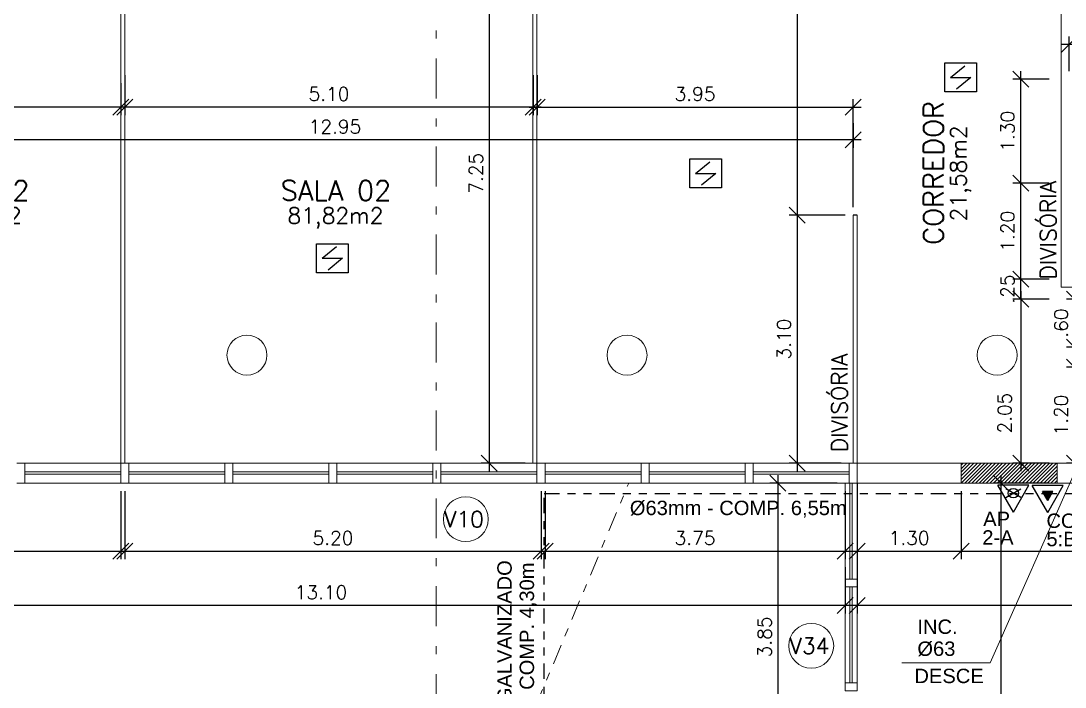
# Model space of a CAD drawing. Header units: millimetres. Extents: x 521 to 1055, y 261 to 520.
# Drawn here: x 723.85 to 736.9, y 487.16 to 495.5 of the extents above; entities that cross this region are included whole.
import ezdxf
from ezdxf.enums import TextEntityAlignment as Align

# ---------------------------------------------------------------- set-up
doc = ezdxf.new("R2010")
doc.units = ezdxf.units.MM
for name, pattern in [('CONTINU', [0]), ('DASHDOT', [1, 0.5, -0.25, 0, -0.25]), ('DASHDOTX2', [2, 1, -0.5, 0, -0.5]), ('DIVIDE2', [15.875, 6.35, -3.175, 0, -3.175, 0, -3.175])]:
    doc.linetypes.add(name, pattern=pattern)
doc.layers.add('0.1', color=8, linetype='Continuous', lineweight=13)
doc.layers.add('ppci', color=8, linetype='Continuous')
doc.styles.add('ROMANS', font='romans')
doc.styles.get("Standard").update_dxf_attribs({"font": 'romans.shx'})
doc.styles.add('STYLE1', font='sanss___.ttf')
doc.dimstyles.new('Fares Eng - 50', dxfattribs={"dimscale": 2, "dimtxt": 0.085, "dimasz": 0.1, "dimexe": 0.05, "dimexo": 0.05, "dimgap": 0.04, "dimtad": 1, "dimzin": 4, "dimdsep": 46, "dimtxsty": 'ROMANS', "dimblk1": 'OBLIQUE', "dimblk2": 'OBLIQUE', "dimsah": 1, "dimcen": 0.05, "dimdle": 0.05, "dimclrd": 8, "dimclre": 8, "dimclrt": 8, "dimaunit": 1, "dimadec": 0, "dimazin": 0, "dimtfac": 1, "dimtix": 1, "dimtmove": 2, "dimatfit": 0, "dimldrblk": 'OPEN90', "dimfxl": 1, "dimtolj": 1, "dimtzin": 0, "dimarcsym": 0})

# ---------------------------------------------------------------- blocks, each defined once
blk = doc.blocks.new('_OBLIQUE')
at = {"color": 0, "linetype": 'ByBlock'}
blk.add_line((-0.5, -0.5), (0.5, 0.5), dxfattribs=at)
blk = doc.blocks.new('*D70')
at = {"layer": '0.1', "color": 8, "linetype": 'CONTINU', "lineweight": -2, "transparency": 16777216}
for p, q in [((721.053, 488.664), (721.053, 488.085)), ((734.153, 488.664), (734.153, 488.085)), ((734.253, 488.185), (720.953, 488.185))]:
    blk.add_line(p, q, dxfattribs=at)
at = {"layer": 'DEFPOINTS', "color": 0, "linetype": 'CONTINU', "lineweight": -2, "transparency": 16777216}
for p in [(721.053, 488.764), (734.153, 488.764), (721.053, 488.185)]:
    blk.add_point(p, dxfattribs=at)
at = {"layer": '0.1', "color": 8, "linetype": 'CONTINU', "lineweight": -2, "transparency": 16777216, "xscale": 0.2, "yscale": 0.2, "zscale": 0.2, "rotation": 180}
blk.add_blockref('_OBLIQUE', (721.053, 488.185), dxfattribs=at)
at = {"layer": '0.1', "color": 8, "linetype": 'CONTINU', "lineweight": -2, "transparency": 16777216, "xscale": 0.2, "yscale": 0.2, "zscale": 0.2}
blk.add_blockref('_OBLIQUE', (734.153, 488.185), dxfattribs=at)
at = {"layer": '0.1', "color": 8, "linetype": 'CONTINU', "transparency": 16777216, "insert": (727.603, 488.35), "char_height": 0.17, "attachment_point": 5, "style": 'ROMANS'}
blk.add_mtext('\\A1;13.10', dxfattribs=at)
blk = doc.blocks.new('_Open90')
at = {"color": 0, "linetype": 'ByBlock', "lineweight": -2}
for p, q in [((0, 0), (-1, 0)), ((-0.5, 0.5), (0, 0)), ((0, 0), (-0.5, -0.5))]:
    blk.add_line(p, q, dxfattribs=at)
blk = doc.blocks.new('*D74')
at = {"layer": '0.1', "color": 8, "linetype": 'CONTINU', "lineweight": -2, "transparency": 16777216}
for p, q in [((734.303, 488.664), (734.303, 488.085)), ((740.903, 488.664), (740.903, 488.085)), ((741.003, 488.185), (734.203, 488.185))]:
    blk.add_line(p, q, dxfattribs=at)
at = {"layer": 'DEFPOINTS', "color": 0, "linetype": 'CONTINU', "lineweight": -2, "transparency": 16777216}
for p in [(734.303, 488.764), (740.903, 488.764), (734.303, 488.185)]:
    blk.add_point(p, dxfattribs=at)
at = {"layer": '0.1', "color": 8, "linetype": 'CONTINU', "lineweight": -2, "transparency": 16777216, "xscale": 0.2, "yscale": 0.2, "zscale": 0.2, "rotation": 180}
blk.add_blockref('_OBLIQUE', (734.303, 488.185), dxfattribs=at)
at = {"layer": '0.1', "color": 8, "linetype": 'CONTINU', "lineweight": -2, "transparency": 16777216, "xscale": 0.2, "yscale": 0.2, "zscale": 0.2}
blk.add_blockref('_OBLIQUE', (740.903, 488.185), dxfattribs=at)
at = {"layer": '0.1', "color": 8, "linetype": 'CONTINU', "transparency": 16777216, "insert": (737.603, 488.38), "char_height": 0.17, "attachment_point": 5, "style": 'ROMANS'}
blk.add_mtext('\\A1;6.60', dxfattribs=at)
blk = doc.blocks.new('*D171')
at = {"layer": '0.1', "color": 8, "linetype": 'CONTINU', "lineweight": -2, "transparency": 16777216}
for p, q in [((736.348, 492.117), (736.348, 489.867)), ((736.703, 492.017), (736.248, 492.017)), ((736.703, 489.967), (736.248, 489.967))]:
    blk.add_line(p, q, dxfattribs=at)
at = {"layer": 'DEFPOINTS', "color": 0, "linetype": 'CONTINU', "lineweight": -2, "transparency": 16777216}
for p in [(736.803, 492.017), (736.348, 489.967), (736.803, 489.967)]:
    blk.add_point(p, dxfattribs=at)
at = {"layer": '0.1', "color": 8, "linetype": 'CONTINU', "lineweight": -2, "transparency": 16777216, "xscale": 0.2, "yscale": 0.2, "zscale": 0.2}
for p, rotation in [((736.348, 492.017), 90), ((736.348, 489.967), 270)]:
    blk.add_blockref('_OBLIQUE', p, dxfattribs=dict(at, rotation=rotation))
at = {"layer": '0.1', "color": 8, "linetype": 'CONTINU', "transparency": 16777216, "insert": (736.148, 490.592), "char_height": 0.17, "attachment_point": 5, "rotation": 90, "style": 'ROMANS'}
blk.add_mtext('\\A1;2.05', dxfattribs=at)
blk = doc.blocks.new('*D101')
at = {"layer": '0.1', "color": 8, "linetype": 'CONTINU', "lineweight": -2, "transparency": 16777216}
for p, q in [((736.348, 492.267), (736.348, 492.467)), ((736.703, 492.267), (736.248, 492.267)), ((736.348, 492.017), (736.348, 492.267)), ((736.703, 492.017), (736.248, 492.017)), ((736.348, 492.017), (736.348, 491.817))]:
    blk.add_line(p, q, dxfattribs=at)
at = {"layer": 'DEFPOINTS', "color": 0, "linetype": 'CONTINU', "lineweight": -2, "transparency": 16777216}
for p in [(736.348, 492.267), (736.803, 492.267), (736.803, 492.017)]:
    blk.add_point(p, dxfattribs=at)
at = {"layer": '0.1', "color": 8, "linetype": 'CONTINU', "lineweight": -2, "transparency": 16777216, "xscale": 0.2, "yscale": 0.2, "zscale": 0.2}
for p, rotation in [((736.348, 492.267), 270), ((736.348, 492.017), 90)]:
    blk.add_blockref('_OBLIQUE', p, dxfattribs=dict(at, rotation=rotation))
at = {"layer": '0.1', "color": 8, "linetype": 'CONTINU', "transparency": 16777216, "insert": (736.183, 492.142), "char_height": 0.17, "attachment_point": 5, "rotation": 90, "style": 'ROMANS'}
blk.add_mtext('\\A1;.25', dxfattribs=at)
blk = doc.blocks.new('*D102')
at = {"layer": '0.1', "color": 8, "linetype": 'CONTINU', "lineweight": -2, "transparency": 16777216}
for p, q in [((736.348, 492.167), (736.348, 493.567)), ((736.703, 493.467), (736.248, 493.467)), ((736.703, 492.267), (736.248, 492.267))]:
    blk.add_line(p, q, dxfattribs=at)
at = {"layer": 'DEFPOINTS', "color": 0, "linetype": 'CONTINU', "lineweight": -2, "transparency": 16777216}
for p in [(736.348, 493.467), (736.803, 493.467), (736.803, 492.267)]:
    blk.add_point(p, dxfattribs=at)
at = {"layer": '0.1', "color": 8, "linetype": 'CONTINU', "lineweight": -2, "transparency": 16777216, "xscale": 0.2, "yscale": 0.2, "zscale": 0.2}
for p, rotation in [((736.348, 493.467), 90), ((736.348, 492.267), 270)]:
    blk.add_blockref('_OBLIQUE', p, dxfattribs=dict(at, rotation=rotation))
at = {"layer": '0.1', "color": 8, "linetype": 'CONTINU', "transparency": 16777216, "insert": (736.183, 492.867), "char_height": 0.17, "attachment_point": 5, "rotation": 90, "style": 'ROMANS'}
blk.add_mtext('\\A1;1.20', dxfattribs=at)
blk = doc.blocks.new('*D103')
at = {"layer": '0.1', "color": 8, "linetype": 'CONTINU', "lineweight": -2, "transparency": 16777216}
for p, q in [((736.348, 493.367), (736.348, 494.867)), ((736.703, 494.767), (736.248, 494.767)), ((736.703, 493.467), (736.248, 493.467))]:
    blk.add_line(p, q, dxfattribs=at)
at = {"layer": 'DEFPOINTS', "color": 0, "linetype": 'CONTINU', "lineweight": -2, "transparency": 16777216}
for p in [(736.348, 494.767), (736.803, 494.767), (736.803, 493.467)]:
    blk.add_point(p, dxfattribs=at)
at = {"layer": '0.1', "color": 8, "linetype": 'CONTINU', "lineweight": -2, "transparency": 16777216, "xscale": 0.2, "yscale": 0.2, "zscale": 0.2}
for p, rotation in [((736.348, 494.767), 90), ((736.348, 493.467), 270)]:
    blk.add_blockref('_OBLIQUE', p, dxfattribs=dict(at, rotation=rotation))
at = {"layer": '0.1', "color": 8, "linetype": 'CONTINU', "transparency": 16777216, "insert": (736.183, 494.117), "char_height": 0.17, "attachment_point": 5, "rotation": 90, "style": 'ROMANS'}
blk.add_mtext('\\A1;1.30', dxfattribs=at)
blk = doc.blocks.new('*D173')
at = {"layer": '0.1', "color": 8, "linetype": 'CONTINU', "lineweight": -2, "transparency": 16777216}
for p, q in [((736.105, 483.717), (736.105, 489.817)), ((736.703, 489.717), (736.005, 489.717)), ((736.703, 483.817), (736.005, 483.817))]:
    blk.add_line(p, q, dxfattribs=at)
at = {"layer": 'DEFPOINTS', "color": 0, "linetype": 'CONTINU', "lineweight": -2, "transparency": 16777216}
for p in [(736.105, 489.717), (736.803, 489.717), (736.803, 483.817)]:
    blk.add_point(p, dxfattribs=at)
at = {"layer": '0.1', "color": 8, "linetype": 'CONTINU', "lineweight": -2, "transparency": 16777216, "xscale": 0.2, "yscale": 0.2, "zscale": 0.2}
for p, rotation in [((736.105, 489.717), 90), ((736.105, 483.817), 270)]:
    blk.add_blockref('_OBLIQUE', p, dxfattribs=dict(at, rotation=rotation))
at = {"layer": '0.1', "color": 8, "linetype": 'CONTINU', "transparency": 16777216, "insert": (735.94, 486.767), "char_height": 0.17, "attachment_point": 5, "rotation": 90, "style": 'ROMANS'}
blk.add_mtext('\\A1;5.90', dxfattribs=at)
blk = doc.blocks.new('ÁREA')
for p in [(0.00005, 0.003762), (0, 0)]:
    blk.add_attdef('COMPARTIMENTO', text='', height=0.0025).set_placement(p, align=Align.CENTER)
at = {"color": 1}
for p in [(-0.00005, -0.003762), (-0.000099, -0.007523)]:
    blk.add_attdef('ÁREA', text='', height=0.002, dxfattribs=at).set_placement(p, align=Align.CENTER)
blk = doc.blocks.new('*D216')
at = {"layer": '0.1', "color": 8, "linetype": 'CONTINU', "lineweight": -2, "transparency": 16777216}
for p, q in [((736.953, 494.867), (736.953, 495.303)), ((738.153, 494.967), (738.153, 495.303)), ((738.253, 495.203), (736.853, 495.203))]:
    blk.add_line(p, q, dxfattribs=at)
at = {"layer": 'DEFPOINTS', "color": 0, "linetype": 'CONTINU', "lineweight": -2, "transparency": 16777216}
for p in [(736.953, 495.203), (738.153, 494.867), (736.953, 494.767)]:
    blk.add_point(p, dxfattribs=at)
at = {"layer": '0.1', "color": 8, "linetype": 'CONTINU', "lineweight": -2, "transparency": 16777216, "xscale": 0.2, "yscale": 0.2, "zscale": 0.2, "rotation": 180}
blk.add_blockref('_OBLIQUE', (736.953, 495.203), dxfattribs=at)
at = {"layer": '0.1', "color": 8, "linetype": 'CONTINU', "lineweight": -2, "transparency": 16777216, "xscale": 0.2, "yscale": 0.2, "zscale": 0.2}
blk.add_blockref('_OBLIQUE', (738.153, 495.203), dxfattribs=at)
at = {"layer": '0.1', "color": 8, "linetype": 'CONTINU', "transparency": 16777216, "insert": (737.553, 495.368), "char_height": 0.17, "attachment_point": 5, "style": 'ROMANS'}
blk.add_mtext('\\A1;1.20', dxfattribs=at)
blk = doc.blocks.new('*D247')
at = {"layer": '0.1', "color": 8, "linetype": 'CONTINU', "lineweight": -2, "transparency": 16777216}
for p, q in [((721.303, 489.617), (721.303, 488.764)), ((725.103, 489.617), (725.103, 488.764)), ((721.203, 488.864), (725.203, 488.864))]:
    blk.add_line(p, q, dxfattribs=at)
at = {"layer": 'DEFPOINTS', "color": 0, "linetype": 'CONTINU', "lineweight": -2, "transparency": 16777216}
for p in [(721.303, 489.717), (725.103, 489.717), (725.103, 488.864)]:
    blk.add_point(p, dxfattribs=at)
at = {"layer": '0.1', "color": 8, "linetype": 'CONTINU', "lineweight": -2, "transparency": 16777216, "xscale": 0.2, "yscale": 0.2, "zscale": 0.2, "rotation": 180}
blk.add_blockref('_OBLIQUE', (721.303, 488.864), dxfattribs=at)
at = {"layer": '0.1', "color": 8, "linetype": 'CONTINU', "lineweight": -2, "transparency": 16777216, "xscale": 0.2, "yscale": 0.2, "zscale": 0.2}
blk.add_blockref('_OBLIQUE', (725.103, 488.864), dxfattribs=at)
at = {"layer": '0.1', "color": 8, "linetype": 'CONTINU', "transparency": 16777216, "insert": (723.203, 489.029), "char_height": 0.17, "attachment_point": 5, "style": 'ROMANS'}
blk.add_mtext('\\A1;3.80', dxfattribs=at)
blk = doc.blocks.new('*D248')
at = {"layer": '0.1', "color": 8, "linetype": 'CONTINU', "lineweight": -2, "transparency": 16777216}
for p, q in [((725.153, 489.617), (725.153, 488.764)), ((730.353, 489.617), (730.353, 488.764)), ((725.053, 488.864), (730.453, 488.864))]:
    blk.add_line(p, q, dxfattribs=at)
at = {"layer": 'DEFPOINTS', "color": 0, "linetype": 'CONTINU', "lineweight": -2, "transparency": 16777216}
for p in [(725.153, 489.717), (730.353, 489.717), (730.353, 488.864)]:
    blk.add_point(p, dxfattribs=at)
at = {"layer": '0.1', "color": 8, "linetype": 'CONTINU', "lineweight": -2, "transparency": 16777216, "xscale": 0.2, "yscale": 0.2, "zscale": 0.2, "rotation": 180}
blk.add_blockref('_OBLIQUE', (725.153, 488.864), dxfattribs=at)
at = {"layer": '0.1', "color": 8, "linetype": 'CONTINU', "lineweight": -2, "transparency": 16777216, "xscale": 0.2, "yscale": 0.2, "zscale": 0.2}
blk.add_blockref('_OBLIQUE', (730.353, 488.864), dxfattribs=at)
at = {"layer": '0.1', "color": 8, "linetype": 'CONTINU', "transparency": 16777216, "insert": (727.753, 489.029), "char_height": 0.17, "attachment_point": 5, "style": 'ROMANS'}
blk.add_mtext('\\A1;5.20', dxfattribs=at)
blk = doc.blocks.new('*D249')
at = {"layer": '0.1', "color": 8, "linetype": 'CONTINU', "lineweight": -2, "transparency": 16777216}
for p, q in [((730.403, 489.617), (730.403, 488.764)), ((734.153, 489.617), (734.153, 488.764)), ((730.303, 488.864), (734.253, 488.864))]:
    blk.add_line(p, q, dxfattribs=at)
at = {"layer": 'DEFPOINTS', "color": 0, "linetype": 'CONTINU', "lineweight": -2, "transparency": 16777216}
for p in [(730.403, 489.717), (734.153, 489.717), (734.153, 488.864)]:
    blk.add_point(p, dxfattribs=at)
at = {"layer": '0.1', "color": 8, "linetype": 'CONTINU', "lineweight": -2, "transparency": 16777216, "xscale": 0.2, "yscale": 0.2, "zscale": 0.2, "rotation": 180}
blk.add_blockref('_OBLIQUE', (730.403, 488.864), dxfattribs=at)
at = {"layer": '0.1', "color": 8, "linetype": 'CONTINU', "lineweight": -2, "transparency": 16777216, "xscale": 0.2, "yscale": 0.2, "zscale": 0.2}
blk.add_blockref('_OBLIQUE', (734.153, 488.864), dxfattribs=at)
at = {"layer": '0.1', "color": 8, "linetype": 'CONTINU', "transparency": 16777216, "insert": (732.278, 489.029), "char_height": 0.17, "attachment_point": 5, "style": 'ROMANS'}
blk.add_mtext('\\A1;3.75', dxfattribs=at)
blk = doc.blocks.new('*D250')
at = {"layer": '0.1', "color": 8, "linetype": 'CONTINU', "lineweight": -2, "transparency": 16777216}
for p, q in [((734.303, 489.617), (734.303, 488.764)), ((735.603, 489.617), (735.603, 488.764)), ((734.203, 488.864), (735.703, 488.864))]:
    blk.add_line(p, q, dxfattribs=at)
at = {"layer": 'DEFPOINTS', "color": 0, "linetype": 'CONTINU', "lineweight": -2, "transparency": 16777216}
for p in [(734.303, 489.717), (735.603, 489.717), (735.603, 488.864)]:
    blk.add_point(p, dxfattribs=at)
at = {"layer": '0.1', "color": 8, "linetype": 'CONTINU', "lineweight": -2, "transparency": 16777216, "xscale": 0.2, "yscale": 0.2, "zscale": 0.2, "rotation": 180}
blk.add_blockref('_OBLIQUE', (734.303, 488.864), dxfattribs=at)
at = {"layer": '0.1', "color": 8, "linetype": 'CONTINU', "lineweight": -2, "transparency": 16777216, "xscale": 0.2, "yscale": 0.2, "zscale": 0.2}
blk.add_blockref('_OBLIQUE', (735.603, 488.864), dxfattribs=at)
at = {"layer": '0.1', "color": 8, "linetype": 'CONTINU', "transparency": 16777216, "insert": (734.953, 489.029), "char_height": 0.17, "attachment_point": 5, "style": 'ROMANS'}
blk.add_mtext('\\A1;1.30', dxfattribs=at)
blk = doc.blocks.new('*D252')
at = {"layer": '0.1', "color": 8, "linetype": 'CONTINU', "lineweight": -2, "transparency": 16777216}
for p, q in [((733.556, 499.317), (733.556, 492.967)), ((734.128, 499.217), (733.456, 499.217)), ((734.153, 493.067), (733.456, 493.067))]:
    blk.add_line(p, q, dxfattribs=at)
at = {"layer": 'DEFPOINTS', "color": 0, "linetype": 'CONTINU', "lineweight": -2, "transparency": 16777216}
for p in [(734.228, 499.217), (733.556, 493.067), (734.253, 493.067)]:
    blk.add_point(p, dxfattribs=at)
at = {"layer": '0.1', "color": 8, "linetype": 'CONTINU', "lineweight": -2, "transparency": 16777216, "xscale": 0.2, "yscale": 0.2, "zscale": 0.2}
for p, rotation in [((733.556, 499.217), 90), ((733.556, 493.067), 270)]:
    blk.add_blockref('_OBLIQUE', p, dxfattribs=dict(at, rotation=rotation))
at = {"layer": '0.1', "color": 8, "linetype": 'CONTINU', "transparency": 16777216, "insert": (733.391, 496.142), "char_height": 0.17, "attachment_point": 5, "rotation": 90, "style": 'ROMANS'}
blk.add_mtext('\\A1;6.15', dxfattribs=at)
blk = doc.blocks.new('*D253')
at = {"layer": '0.1', "color": 8, "linetype": 'CONTINU', "lineweight": -2, "transparency": 16777216}
for p, q in [((733.556, 493.167), (733.556, 489.867)), ((734.153, 493.067), (733.456, 493.067)), ((734.103, 489.967), (733.456, 489.967))]:
    blk.add_line(p, q, dxfattribs=at)
at = {"layer": 'DEFPOINTS', "color": 0, "linetype": 'CONTINU', "lineweight": -2, "transparency": 16777216}
for p in [(734.253, 493.067), (733.556, 489.967), (734.203, 489.967)]:
    blk.add_point(p, dxfattribs=at)
at = {"layer": '0.1', "color": 8, "linetype": 'CONTINU', "lineweight": -2, "transparency": 16777216, "xscale": 0.2, "yscale": 0.2, "zscale": 0.2}
for p, rotation in [((733.556, 493.067), 90), ((733.556, 489.967), 270)]:
    blk.add_blockref('_OBLIQUE', p, dxfattribs=dict(at, rotation=rotation))
at = {"layer": '0.1', "color": 8, "linetype": 'CONTINU', "transparency": 16777216, "insert": (733.391, 491.517), "char_height": 0.17, "attachment_point": 5, "rotation": 90, "style": 'ROMANS'}
blk.add_mtext('\\A1;3.10', dxfattribs=at)
blk = doc.blocks.new('*D254')
at = {"layer": '0.1', "color": 8, "linetype": 'CONTINU', "lineweight": -2, "transparency": 16777216}
for p, q in [((730.153, 497.217), (729.607, 497.217)), ((729.707, 497.317), (729.707, 489.867)), ((730.153, 489.967), (729.607, 489.967))]:
    blk.add_line(p, q, dxfattribs=at)
at = {"layer": 'DEFPOINTS', "color": 0, "linetype": 'CONTINU', "lineweight": -2, "transparency": 16777216}
for p in [(730.253, 497.217), (729.707, 489.967), (730.253, 489.967)]:
    blk.add_point(p, dxfattribs=at)
at = {"layer": '0.1', "color": 8, "linetype": 'CONTINU', "lineweight": -2, "transparency": 16777216, "xscale": 0.2, "yscale": 0.2, "zscale": 0.2}
for p, rotation in [((729.707, 497.217), 90), ((729.707, 489.967), 270)]:
    blk.add_blockref('_OBLIQUE', p, dxfattribs=dict(at, rotation=rotation))
at = {"layer": '0.1', "color": 8, "linetype": 'CONTINU', "transparency": 16777216, "insert": (729.542, 493.592), "char_height": 0.17, "attachment_point": 5, "rotation": 90, "style": 'ROMANS'}
blk.add_mtext('\\A1;7.25', dxfattribs=at)
blk = doc.blocks.new('*D303')
at = {"layer": '0.1', "color": 8, "linetype": 'CONTINU', "lineweight": -2, "transparency": 16777216}
for p, q in [((737.018, 492.117), (737.018, 491.317)), ((737.523, 492.017), (736.918, 492.017)), ((737.523, 491.417), (736.918, 491.417))]:
    blk.add_line(p, q, dxfattribs=at)
at = {"layer": 'DEFPOINTS', "color": 0, "linetype": 'CONTINU', "lineweight": -2, "transparency": 16777216}
for p in [(737.623, 492.017), (737.018, 491.417), (737.623, 491.417)]:
    blk.add_point(p, dxfattribs=at)
at = {"layer": '0.1', "color": 8, "linetype": 'CONTINU', "lineweight": -2, "transparency": 16777216, "xscale": 0.2, "yscale": 0.2, "zscale": 0.2}
for p, rotation in [((737.018, 492.017), 90), ((737.018, 491.417), 270)]:
    blk.add_blockref('_OBLIQUE', p, dxfattribs=dict(at, rotation=rotation))
at = {"layer": '0.1', "color": 8, "linetype": 'CONTINU', "transparency": 16777216, "insert": (736.853, 491.717), "char_height": 0.17, "attachment_point": 5, "rotation": 90, "style": 'ROMANS'}
blk.add_mtext('\\A1;.60', dxfattribs=at)
blk = doc.blocks.new('*D304')
at = {"layer": '0.1', "color": 8, "linetype": 'CONTINU', "lineweight": -2, "transparency": 16777216}
for p, q in [((737.018, 491.267), (737.018, 489.867)), ((737.523, 491.167), (736.918, 491.167)), ((737.523, 489.967), (736.918, 489.967))]:
    blk.add_line(p, q, dxfattribs=at)
at = {"layer": 'DEFPOINTS', "color": 0, "linetype": 'CONTINU', "lineweight": -2, "transparency": 16777216}
for p in [(737.623, 491.167), (737.018, 489.967), (737.623, 489.967)]:
    blk.add_point(p, dxfattribs=at)
at = {"layer": '0.1', "color": 8, "linetype": 'CONTINU', "lineweight": -2, "transparency": 16777216, "xscale": 0.2, "yscale": 0.2, "zscale": 0.2}
for p, rotation in [((737.018, 491.167), 90), ((737.018, 489.967), 270)]:
    blk.add_blockref('_OBLIQUE', p, dxfattribs=dict(at, rotation=rotation))
at = {"layer": '0.1', "color": 8, "linetype": 'CONTINU', "transparency": 16777216, "insert": (736.853, 490.567), "char_height": 0.17, "attachment_point": 5, "rotation": 90, "style": 'ROMANS'}
blk.add_mtext('\\A1;1.20', dxfattribs=at)
blk = doc.blocks.new('*D3354')
at = {"layer": '0.1', "color": 8, "linetype": 'CONTINU', "lineweight": -2, "transparency": 16777216}
for p, q in [((733.312, 489.817), (733.312, 485.767)), ((734.053, 489.717), (733.212, 489.717)), ((734.053, 485.867), (733.212, 485.867))]:
    blk.add_line(p, q, dxfattribs=at)
at = {"layer": 'DEFPOINTS', "color": 0, "linetype": 'CONTINU', "lineweight": -2, "transparency": 16777216}
for p in [(734.153, 489.717), (733.312, 485.867), (734.153, 485.867)]:
    blk.add_point(p, dxfattribs=at)
at = {"layer": '0.1', "color": 8, "linetype": 'CONTINU', "lineweight": -2, "transparency": 16777216, "xscale": 0.2, "yscale": 0.2, "zscale": 0.2}
for p, rotation in [((733.312, 489.717), 90), ((733.312, 485.867), 270)]:
    blk.add_blockref('_OBLIQUE', p, dxfattribs=dict(at, rotation=rotation))
at = {"layer": '0.1', "color": 8, "linetype": 'CONTINU', "lineweight": -2, "transparency": 16777216, "insert": (733.147, 487.792), "char_height": 0.17, "attachment_point": 5, "rotation": 90, "style": 'ROMANS'}
blk.add_mtext('\\A1;3.85', dxfattribs=at)
blk = doc.blocks.new('*D3364')
at = {"layer": '0.1', "color": 8, "linetype": 'CONTINU', "lineweight": -2, "transparency": 16777216}
for p, q in [((735.603, 489.617), (735.603, 488.764)), ((740.903, 489.617), (740.903, 488.764)), ((735.503, 488.864), (741.003, 488.864))]:
    blk.add_line(p, q, dxfattribs=at)
at = {"layer": 'DEFPOINTS', "color": 0, "linetype": 'CONTINU', "lineweight": -2, "transparency": 16777216}
for p in [(735.603, 489.717), (740.903, 489.717), (740.903, 488.864)]:
    blk.add_point(p, dxfattribs=at)
at = {"layer": '0.1', "color": 8, "linetype": 'CONTINU', "lineweight": -2, "transparency": 16777216, "xscale": 0.2, "yscale": 0.2, "zscale": 0.2, "rotation": 180}
blk.add_blockref('_OBLIQUE', (735.603, 488.864), dxfattribs=at)
at = {"layer": '0.1', "color": 8, "linetype": 'CONTINU', "lineweight": -2, "transparency": 16777216, "xscale": 0.2, "yscale": 0.2, "zscale": 0.2}
blk.add_blockref('_OBLIQUE', (740.903, 488.864), dxfattribs=at)
at = {"layer": '0.1', "color": 8, "linetype": 'CONTINU', "lineweight": -2, "transparency": 16777216, "insert": (738.253, 489.029), "char_height": 0.17, "attachment_point": 5, "style": 'ROMANS'}
blk.add_mtext('\\A1;5.30', dxfattribs=at)
blk = doc.blocks.new('*D3370')
at = {"layer": '0.1', "color": 8, "linetype": 'CONTINU', "lineweight": -2, "transparency": 16777216}
for p, q in [((730.303, 494.817), (730.303, 494.319)), ((734.253, 493.167), (734.253, 494.519)), ((730.203, 494.419), (734.353, 494.419))]:
    blk.add_line(p, q, dxfattribs=at)
at = {"layer": 'DEFPOINTS', "color": 0, "linetype": 'CONTINU', "lineweight": -2, "transparency": 16777216}
for p in [(730.303, 494.917), (734.253, 494.419), (734.253, 493.067)]:
    blk.add_point(p, dxfattribs=at)
at = {"layer": '0.1', "color": 8, "linetype": 'CONTINU', "lineweight": -2, "transparency": 16777216, "xscale": 0.2, "yscale": 0.2, "zscale": 0.2, "rotation": 180}
blk.add_blockref('_OBLIQUE', (730.303, 494.419), dxfattribs=at)
at = {"layer": '0.1', "color": 8, "linetype": 'CONTINU', "lineweight": -2, "transparency": 16777216, "xscale": 0.2, "yscale": 0.2, "zscale": 0.2}
blk.add_blockref('_OBLIQUE', (734.253, 494.419), dxfattribs=at)
at = {"layer": '0.1', "color": 8, "linetype": 'CONTINU', "lineweight": -2, "transparency": 16777216, "insert": (732.278, 494.584), "char_height": 0.17, "attachment_point": 5, "style": 'ROMANS'}
blk.add_mtext('\\A1;3.95', dxfattribs=at)
blk = doc.blocks.new('*D3371')
at = {"layer": '0.1', "color": 8, "linetype": 'CONTINU', "lineweight": -2, "transparency": 16777216}
for p, q in [((725.153, 494.817), (725.153, 494.319)), ((730.253, 494.817), (730.253, 494.319)), ((730.353, 494.419), (725.053, 494.419))]:
    blk.add_line(p, q, dxfattribs=at)
at = {"layer": 'DEFPOINTS', "color": 0, "linetype": 'CONTINU', "lineweight": -2, "transparency": 16777216}
for p in [(725.153, 494.917), (730.253, 494.917), (725.153, 494.419)]:
    blk.add_point(p, dxfattribs=at)
at = {"layer": '0.1', "color": 8, "linetype": 'CONTINU', "lineweight": -2, "transparency": 16777216, "xscale": 0.2, "yscale": 0.2, "zscale": 0.2, "rotation": 180}
blk.add_blockref('_OBLIQUE', (725.153, 494.419), dxfattribs=at)
at = {"layer": '0.1', "color": 8, "linetype": 'CONTINU', "lineweight": -2, "transparency": 16777216, "xscale": 0.2, "yscale": 0.2, "zscale": 0.2}
blk.add_blockref('_OBLIQUE', (730.253, 494.419), dxfattribs=at)
at = {"layer": '0.1', "color": 8, "linetype": 'CONTINU', "lineweight": -2, "transparency": 16777216, "insert": (727.703, 494.584), "char_height": 0.17, "attachment_point": 5, "style": 'ROMANS'}
blk.add_mtext('\\A1;5.10', dxfattribs=at)
blk = doc.blocks.new('*D3372')
at = {"layer": '0.1', "color": 8, "linetype": 'CONTINU', "lineweight": -2, "transparency": 16777216}
for p, q in [((721.303, 494.817), (721.303, 494.319)), ((725.103, 494.717), (725.103, 494.319)), ((725.203, 494.419), (721.203, 494.419))]:
    blk.add_line(p, q, dxfattribs=at)
at = {"layer": 'DEFPOINTS', "color": 0, "linetype": 'CONTINU', "lineweight": -2, "transparency": 16777216}
for p in [(721.303, 494.917), (725.103, 494.817), (721.303, 494.419)]:
    blk.add_point(p, dxfattribs=at)
at = {"layer": '0.1', "color": 8, "linetype": 'CONTINU', "lineweight": -2, "transparency": 16777216, "xscale": 0.2, "yscale": 0.2, "zscale": 0.2, "rotation": 180}
blk.add_blockref('_OBLIQUE', (721.303, 494.419), dxfattribs=at)
at = {"layer": '0.1', "color": 8, "linetype": 'CONTINU', "lineweight": -2, "transparency": 16777216, "xscale": 0.2, "yscale": 0.2, "zscale": 0.2}
blk.add_blockref('_OBLIQUE', (725.103, 494.419), dxfattribs=at)
at = {"layer": '0.1', "color": 8, "linetype": 'CONTINU', "lineweight": -2, "transparency": 16777216, "insert": (723.203, 494.584), "char_height": 0.17, "attachment_point": 5, "style": 'ROMANS'}
blk.add_mtext('\\A1;3.80', dxfattribs=at)
blk = doc.blocks.new('*D3373')
at = {"layer": '0.1', "color": 8, "linetype": 'CONTINU', "lineweight": -2, "transparency": 16777216}
for p, q in [((721.303, 494.219), (721.303, 493.91)), ((734.253, 494.219), (734.253, 493.91)), ((734.353, 494.01), (721.203, 494.01))]:
    blk.add_line(p, q, dxfattribs=at)
at = {"layer": 'DEFPOINTS', "color": 0, "linetype": 'CONTINU', "lineweight": -2, "transparency": 16777216}
for p in [(721.303, 494.319), (734.253, 494.319), (721.303, 494.01)]:
    blk.add_point(p, dxfattribs=at)
at = {"layer": '0.1', "color": 8, "linetype": 'CONTINU', "lineweight": -2, "transparency": 16777216, "xscale": 0.2, "yscale": 0.2, "zscale": 0.2, "rotation": 180}
blk.add_blockref('_OBLIQUE', (721.303, 494.01), dxfattribs=at)
at = {"layer": '0.1', "color": 8, "linetype": 'CONTINU', "lineweight": -2, "transparency": 16777216, "xscale": 0.2, "yscale": 0.2, "zscale": 0.2}
blk.add_blockref('_OBLIQUE', (734.253, 494.01), dxfattribs=at)
at = {"layer": '0.1', "color": 8, "linetype": 'CONTINU', "lineweight": -2, "transparency": 16777216, "insert": (727.778, 494.175), "char_height": 0.17, "attachment_point": 5, "style": 'ROMANS'}
blk.add_mtext('\\A1;12.95', dxfattribs=at)

msp = doc.modelspace()

# ---------------------------------------------------------------- hatches: boundary and pattern name
at = {"layer": '0.1', "linetype": 'CONTINU', "lineweight": -2}
h = msp.add_hatch(dxfattribs=at)
h.set_pattern_fill('ANSI31', color=8, scale=0.01, style=0)
h.set_pattern_definition([(45, (735.60272, 489.716922), (-0.0224506, 0.0224506), [])])
h.paths.add_polyline_path([(736.80272, 489.96692), (735.60272, 489.96692), (735.60272, 489.71692), (736.80272, 489.71692)])
at = {"layer": 'ppci'}
msp.add_hatch(color=10, dxfattribs=at).paths.add_polyline_path([(736.68467, 489.49691), (736.74976, 489.60966), (736.61957, 489.60966)])

# ---------------------------------------------------------------- linework, layer by layer
at = {"layer": '0.1', "color": 8, "linetype": 'DASHDOTX2', "ltscale": 0.5}
msp.add_line((729.04192, 508.22574), (729.04192, 452.27098), dxfattribs=at)
at = {"layer": '0.1', "color": 8}
for p, q in [((736.85272, 498.31692), (736.85272, 492.16692)), ((736.85272, 492.16692), (737.62272, 492.16692)), ((723.90272, 489.96692), (723.80272, 489.96692)), ((723.90272, 489.96692), (723.90272, 489.71692)), ((723.90272, 489.96692), (725.10272, 489.96692)), ((725.10272, 489.96692), (725.10272, 489.71692)), ((725.20272, 489.96692), (725.10272, 489.96692)), ((725.20272, 489.96692), (725.20272, 489.71692)), ((725.20272, 489.96692), (726.40272, 489.96692)), ((726.40272, 489.96692), (726.40272, 489.71692)), ((726.50272, 489.96692), (726.40272, 489.96692)), ((726.50272, 489.96692), (726.50272, 489.71692)), ((726.50272, 489.96692), (727.70272, 489.96692)), ((727.70272, 489.96692), (727.70272, 489.71692)), ((727.80272, 489.96692), (727.70272, 489.96692)), ((727.80272, 489.96692), (727.80272, 489.71692)), ((727.80272, 489.96692), (729.00272, 489.96692)), ((729.00272, 489.96692), (729.00272, 489.71692)), ((729.10272, 489.96692), (729.00272, 489.96692)), ((729.10272, 489.96692), (729.10272, 489.71692)), ((729.10272, 489.96692), (730.30272, 489.96692)), ((730.30272, 489.96692), (730.30272, 489.71692)), ((730.40272, 489.96692), (730.30272, 489.96692)), ((730.40272, 489.96692), (730.40272, 489.71692)), ((730.40272, 489.96692), (731.60272, 489.96692)), ((731.60272, 489.96692), (731.60272, 489.71692)), ((731.70272, 489.96692), (731.60272, 489.96692)), ((731.70272, 489.96692), (731.70272, 489.71692)), ((731.70272, 489.96692), (732.90272, 489.96692)), ((732.90272, 489.96692), (732.90272, 489.71692)), ((733.00272, 489.96692), (732.90272, 489.96692)), ((733.00272, 489.96692), (733.00272, 489.71692)), ((733.00272, 489.96692), (734.20272, 489.96692)), ((735.60272, 489.96692), (735.60272, 489.71692)), ((736.80272, 489.96692), (736.80272, 489.71692)), ((723.90272, 489.85692), (725.10272, 489.85692)), ((725.10272, 489.82692), (723.90272, 489.82692)), ((725.20272, 489.85692), (726.40272, 489.85692)), ((726.40272, 489.82692), (725.20272, 489.82692)), ((726.50272, 489.85692), (727.70272, 489.85692)), ((727.70272, 489.82692), (726.50272, 489.82692)), ((727.80272, 489.85692), (729.00272, 489.85692)), ((729.00272, 489.82692), (727.80272, 489.82692)), ((729.10272, 489.85692), (730.30272, 489.85692)), ((730.30272, 489.82692), (729.10272, 489.82692)), ((730.40272, 489.85692), (731.60272, 489.85692)), ((731.60272, 489.82692), (730.40272, 489.82692)), ((731.70272, 489.85692), (732.90272, 489.85692)), ((732.90272, 489.82692), (731.70272, 489.82692)), ((733.00272, 489.85692), (734.20272, 489.85692)), ((734.20272, 489.82692), (733.00272, 489.82692)), ((723.90272, 489.71692), (723.80272, 489.71692)), ((725.10272, 489.71692), (723.90272, 489.71692)), ((725.20272, 489.71692), (725.10272, 489.71692)), ((726.40272, 489.71692), (725.20272, 489.71692)), ((726.50272, 489.71692), (726.40272, 489.71692)), ((727.70272, 489.71692), (726.50272, 489.71692)), ((727.80272, 489.71692), (727.70272, 489.71692)), ((729.00272, 489.71692), (727.80272, 489.71692)), ((729.10272, 489.71692), (729.00272, 489.71692)), ((730.30272, 489.71692), (729.10272, 489.71692)), ((730.40272, 489.71692), (730.30272, 489.71692)), ((731.60272, 489.71692), (730.40272, 489.71692)), ((731.70272, 489.71692), (731.60272, 489.71692)), ((732.90272, 489.71692), (731.70272, 489.71692)), ((733.00272, 489.71692), (732.90272, 489.71692)), ((734.20272, 489.71692), (733.00272, 489.71692)), ((734.15272, 488.51692), (734.15272, 489.71692)), ((734.21272, 488.51692), (734.21272, 489.71692)), ((734.24272, 489.71692), (734.24272, 488.51692)), ((734.30272, 489.71692), (734.30272, 489.18192)), ((734.15272, 487.21692), (734.15272, 488.41692)), ((734.21272, 487.21692), (734.21272, 488.41692)), ((734.24272, 488.41692), (734.24272, 487.21692)), ((734.30272, 488.41692), (734.30272, 487.21692))]:
    msp.add_line(p, q, dxfattribs=at)
at = {"layer": '0.1', "color": 8, "linetype": 'CONTINU'}
for p, q in [((725.10272, 489.96692), (725.10272, 497.21692)), ((725.15272, 489.96692), (725.15272, 497.21692)), ((730.25272, 497.21692), (730.25272, 489.96692)), ((730.30272, 497.21692), (730.30272, 489.96692)), ((734.25272, 493.06692), (734.25272, 489.96692)), ((734.30272, 493.06692), (734.30272, 489.96692)), ((737.01882, 489.84334), (735.96457, 487.46834)), ((735.96457, 487.46834), (734.86421, 487.46834))]:
    msp.add_line(p, q, dxfattribs=at)
at = {"layer": '0.1', "color": 8, "linetype": 'CONTINU', "lineweight": -2}
for p, q in [((734.30272, 493.06692), (734.25272, 493.06692)), ((734.30272, 489.71692), (734.30272, 488.51692))]:
    msp.add_line(p, q, dxfattribs=at)
at = {"layer": '0.1', "color": 7}
for p, q in [((734.20272, 489.96692), (734.20272, 489.71692)), ((734.30272, 489.96692), (734.20272, 489.96692)), ((734.30272, 489.96692), (734.30272, 489.71692)), ((734.30272, 489.96692), (735.60272, 489.96692)), ((735.60272, 489.96692), (737.62272, 489.96692)), ((734.30272, 489.71692), (734.20272, 489.71692)), ((735.60272, 489.71692), (734.30272, 489.71692)), ((735.60272, 489.71692), (737.87272, 489.71692))]:
    msp.add_line(p, q, dxfattribs=at)
at = {"layer": '0.1', "color": 8, "linetype": 'DASHDOT', "ltscale": 0.5}
msp.add_line((722.19878, 467.51982), (731.44936, 489.71692), dxfattribs=at)
at = {"layer": '0.1', "color": 8}
for points in [[(734.15272, 488.41692), (734.30272, 488.41692), (734.30272, 488.51692), (734.15272, 488.51692)], [(734.15272, 487.11692), (734.30272, 487.11692), (734.30272, 487.21692), (734.15272, 487.21692)]]:
    msp.add_lwpolyline(points, close=True, dxfattribs=at)
at = {"layer": '0.1', "color": 7}
for centre in [(726.67772, 491.31692), (731.42772, 491.31692), (736.05272, 491.31692)]:
    msp.add_circle(centre, 0.25, dxfattribs=at)
at = {"layer": '0.1', "color": 8}
for centre in [(729.41291, 489.26537), (733.73033, 487.68161)]:
    msp.add_circle(centre, 0.28038, dxfattribs=at)
at = {"layer": 'ppci', "color": 10, "linetype": 'Continuous'}
for p, q in [((735.47167, 494.79013), (735.6503, 494.93644)), ((735.47167, 494.79013), (735.72497, 494.79013)), ((735.72497, 494.79013), (735.54635, 494.64382)), ((732.2829, 493.58945), (732.46153, 493.73576)), ((732.2829, 493.58945), (732.53621, 493.58945)), ((732.53621, 493.58945), (732.35758, 493.44313)), ((727.61939, 492.52772), (727.79802, 492.67403)), ((727.61939, 492.52772), (727.8727, 492.52772)), ((727.8727, 492.52772), (727.69407, 492.3814)), ((736.45116, 489.68897), (736.06116, 489.68897)), ((736.25616, 489.35122), (736.06116, 489.68897)), ((736.25616, 489.35122), (736.45116, 489.68897)), ((736.87967, 489.68466), (736.48967, 489.68466)), ((736.68467, 489.34691), (736.48967, 489.68466)), ((736.68467, 489.34691), (736.87967, 489.68466)), ((736.74976, 489.60966), (736.61957, 489.60966)), ((736.68467, 489.49691), (736.61957, 489.60966)), ((736.68467, 489.49691), (736.74976, 489.60966))]:
    msp.add_line(p, q, dxfattribs=at)
at = {"layer": 'ppci', "color": 10}
for p, q in [((736.16145, 489.53535), (736.35093, 489.64474)), ((736.35065, 489.53547), (736.16151, 489.64467))]:
    msp.add_line(p, q, dxfattribs=at)
at = {"layer": 'ppci', "color": 10, "linetype": 'Continuous'}
for points in [[(735.40042, 494.97234), (735.79622, 494.97234), (735.79622, 494.60792), (735.40042, 494.60792)], [(732.21166, 493.77166), (732.60745, 493.77166), (732.60745, 493.40724), (732.21166, 493.40724)], [(727.54815, 492.70992), (727.94394, 492.70992), (727.94394, 492.34551), (727.54815, 492.34551)]]:
    msp.add_lwpolyline(points, close=True, dxfattribs=at)
at = {"layer": 'ppci', "color": 12, "linetype": 'DIVIDE2', "ltscale": 0.03}
msp.add_lwpolyline([(730.39245, 485.49167), (730.39245, 485.88718), (730.39245, 489.58632), (737.01115, 489.58632), (737.01733, 489.79336)], dxfattribs=at)
at = {"layer": 'ppci', "color": 10}
msp.add_ellipse((736.25616, 489.59002), major_axis=(-0.06606, 0), ratio=0.90709532, dxfattribs=at)

# ---------------------------------------------------------------- block references
at = {"layer": '0.1', "color": 8}
ref = msp.add_blockref('ÁREA', (735.38086, 493.59602), dxfattribs=dict(at, xscale=133.3333333333333, yscale=133.3333333333333, zscale=133.3333333333333, rotation=90))
ref.add_attrib('COMPARTIMENTO', 'CORREDOR', dxfattribs={"layer": '0', "color": 3, "height": 0.25, "rotation": 90}).set_placement((735.38086, 493.59602), align=Align.CENTER)
ref.add_attrib('ÁREA', '21,58m2', dxfattribs={"layer": '0', "color": 1, "height": 0.2, "rotation": 90}).set_placement((735.66881, 493.58939), align=Align.CENTER)
ref = msp.add_blockref('ÁREA', (723.27015, 493.24961), dxfattribs=dict(at, xscale=133.3333333333333, yscale=133.3333333333333, zscale=133.3333333333333))
ref.add_attrib('COMPARTIMENTO', 'SALA 02', dxfattribs={"layer": '0', "color": 3, "height": 0.25}).set_placement((723.27015, 493.24961), align=Align.CENTER)
ref.add_attrib('ÁREA', '81,82m2', dxfattribs={"layer": '0', "color": 1, "height": 0.2}).set_placement((723.26351, 492.96165), align=Align.CENTER)
ref = msp.add_blockref('ÁREA', (727.79033, 493.24961), dxfattribs=dict(at, xscale=133.3333333333333, yscale=133.3333333333333, zscale=133.3333333333333))
ref.add_attrib('COMPARTIMENTO', 'SALA 02', dxfattribs={"layer": '0', "color": 3, "height": 0.25}).set_placement((727.79033, 493.24961), align=Align.CENTER)
ref.add_attrib('ÁREA', '81,82m2', dxfattribs={"layer": '0', "color": 1, "height": 0.2}).set_placement((727.7837, 492.96165), align=Align.CENTER)

# ---------------------------------------------------------------- texts
for p in [(736.79173, 492.26095), (734.18173, 490.10153)]:
    msp.add_text('DIVISÓRIA', height=0.2, rotation=90, dxfattribs=at).set_placement(p)
for s, p in [('V10', (729.14212, 489.16386)), ('V34', (733.45953, 487.5801))]:
    msp.add_text(s, height=0.2, dxfattribs=at).set_placement(p)
at = {"layer": 'ppci', "color": 10, "style": 'STYLE1'}
for s, p in [('Ø63mm - COMP. 6,55m', (731.4628, 489.31598)), ('AP', (735.87909, 489.17901)), ('CO2', (736.66931, 489.15557)), ('2-A', (735.86746, 488.94678)), ('5:B-C', (736.66931, 488.92721)), ('INC.', (735.0564, 487.83029)), ('Ø63', (735.0564, 487.55545)), ('DESCE', (735.01936, 487.21484))]:
    msp.add_text(s, height=0.18, dxfattribs=at).set_placement(p)
for s, p in [('FERRO GALVANIZADO', (729.98682, 486.01311)), ('Ø63mm - COMP. 4,30m', (730.26589, 486.01311))]:
    msp.add_text(s, height=0.18, rotation=90, dxfattribs=at).set_placement(p)

# ---------------------------------------------------------------- dimensions: what is measured, and where the dimension line sits
at = {"layer": '0.1', "color": 8, "linetype": 'CONTINU'}
for base, p1, p2, picture, middle in [((733.55648, 493.06692), (734.22775, 499.21692), (734.25272, 493.06692), '*D252', (733.39148, 496.14192)), ((729.70714, 489.96692), (730.25272, 497.21692), (730.25272, 489.96692), '*D254', (729.54214, 493.59192)), ((736.34835, 494.76692), (736.80272, 493.46692), (736.80272, 494.76692), '*D103', (736.18335, 494.11692)), ((736.34835, 493.46692), (736.80272, 492.26692), (736.80272, 493.46692), '*D102', (736.18335, 492.86692)), ((733.55648, 489.96692), (734.25272, 493.06692), (734.20272, 489.96692), '*D253', (733.39148, 491.51692)), ((736.34835, 492.26692), (736.80272, 492.01692), (736.80272, 492.26692), '*D101', (736.18335, 492.14192)), ((737.01802, 491.41692), (737.62272, 492.01692), (737.62272, 491.41692), '*D303', (736.85302, 491.71692)), ((737.01802, 489.96692), (737.62272, 491.16692), (737.62272, 489.96692), '*D304', (736.85302, 490.56692)), ((736.10495, 489.71692), (736.80272, 483.81692), (736.80272, 489.71692), '*D173', (735.93995, 486.76692))]:
    dim = msp.add_linear_dim(base=base, p1=p1, p2=p2, angle=90, dimstyle='Fares Eng - 50', dxfattribs=at)
    dim.commit()
    dim.dimension.update_dxf_attribs({"geometry": picture, "text_midpoint": middle})
for base, p1, p2, picture, middle in [((736.95272, 495.20285), (738.15272, 494.86692), (736.95272, 494.76692), '*D216', (737.55272, 495.36785)), ((725.10272, 488.86367), (721.30272, 489.71692), (725.10272, 489.71692), '*D247', (723.20272, 489.02867)), ((730.35272, 488.86367), (725.15272, 489.71692), (730.35272, 489.71692), '*D248', (727.75272, 489.02867)), ((734.15272, 488.86367), (730.40272, 489.71692), (734.15272, 489.71692), '*D249', (732.27772, 489.02867)), ((735.60272, 488.86367), (734.30272, 489.71692), (735.60272, 489.71692), '*D250', (734.95272, 489.02867)), ((721.05272, 488.18483), (734.15272, 488.76367), (721.05272, 488.76367), '*D70', (727.60272, 488.34983))]:
    dim = msp.add_linear_dim(base=base, p1=p1, p2=p2, dimstyle='Fares Eng - 50', dxfattribs=at)
    dim.commit()
    dim.dimension.update_dxf_attribs({"geometry": picture, "text_midpoint": middle})
at = {"layer": '0.1', "color": 8, "linetype": 'CONTINU', "lineweight": -2}
for base, p1, p2, picture, middle in [((721.30272, 494.41888), (725.10272, 494.81692), (721.30272, 494.91692), '*D3372', (723.20272, 494.58388)), ((725.15272, 494.41888), (730.25272, 494.91692), (725.15272, 494.91692), '*D3371', (727.70272, 494.58388)), ((734.25272, 494.41888), (730.30272, 494.91692), (734.25272, 493.06692), '*D3370', (732.27772, 494.58388)), ((721.30272, 494.01025), (734.25272, 494.31888), (721.30272, 494.31888), '*D3373', (727.77772, 494.17525)), ((740.90272, 488.86367), (735.60272, 489.71692), (740.90272, 489.71692), '*D3364', (738.25272, 489.02867))]:
    dim = msp.add_linear_dim(base=base, p1=p1, p2=p2, dimstyle='Fares Eng - 50', dxfattribs=at)
    dim.commit()
    dim.dimension.update_dxf_attribs({"geometry": picture, "text_midpoint": middle})
at = {"layer": '0.1', "color": 8, "linetype": 'CONTINU'}
dim = msp.add_linear_dim(base=(736.34835, 489.96692), p1=(736.80272, 492.01692), p2=(736.80272, 489.96692), angle=90, dimstyle='Fares Eng - 50', dxfattribs=at)
dim.commit()
dim.dimension.update_dxf_attribs({"geometry": '*D171', "text_midpoint": (736.14835, 490.5918), "dimtype": 160})
at = {"layer": '0.1', "color": 8, "linetype": 'CONTINU', "lineweight": -2}
dim = msp.add_linear_dim(base=(733.31161, 485.86692), p1=(734.15272, 489.71692), p2=(734.15272, 485.86692), angle=90, dimstyle='Fares Eng - 50', dxfattribs=at)
dim.commit()
dim.dimension.update_dxf_attribs({"geometry": '*D3354', "text_midpoint": (733.14661, 487.79192)})
at = {"layer": '0.1', "color": 8, "linetype": 'CONTINU'}
dim = msp.add_linear_dim(base=(734.30272, 488.18483), p1=(740.90272, 488.76367), p2=(734.30272, 488.76367), dimstyle='Fares Eng - 50', dxfattribs=at)
dim.commit()
dim.dimension.update_dxf_attribs({"geometry": '*D74', "text_midpoint": (737.60272, 488.38025), "dimtype": 160})

doc.saveas('drawing.dxf')
